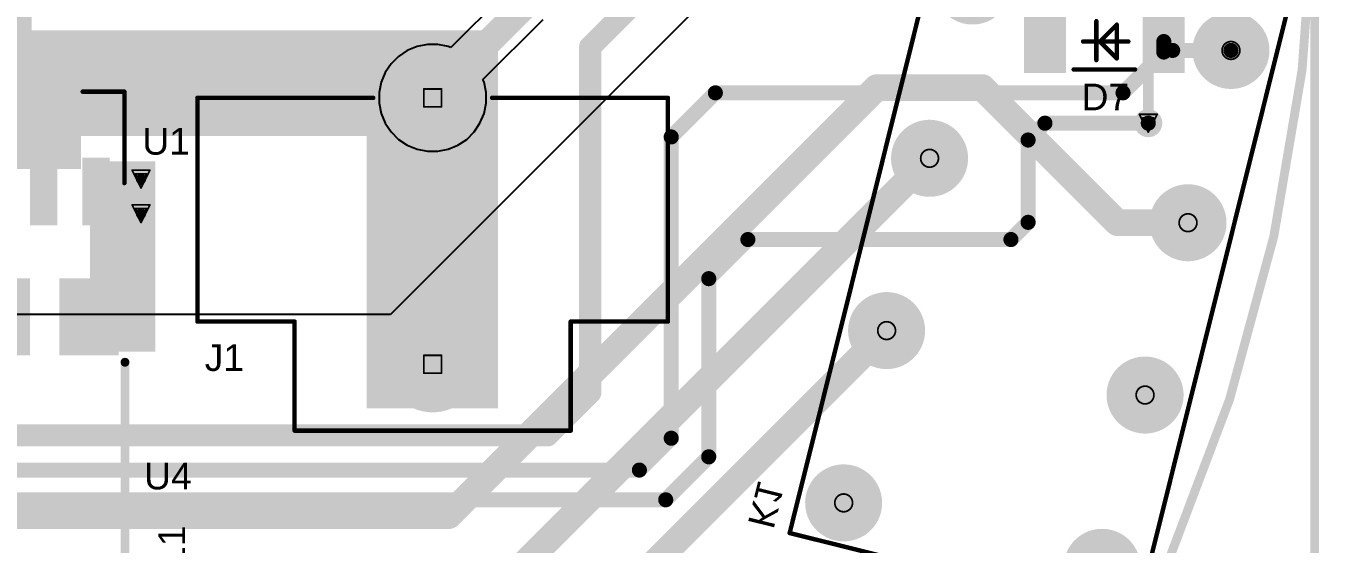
# Model space of a CAD drawing. Header units: inches. Extents: x 29 to 267, y 155 to 337.
# Drawn here: x 103.32 to 140.32, y 207.7 to 222.53 of the extents above; entities that cross this region are included whole.
import ezdxf

# ---------------------------------------------------------------- set-up
doc = ezdxf.new("R2010")
doc.units = ezdxf.units.IN
for name, color, linetype in [('Board Outline', 216, 'Continuous'), ('Bottom Layer', 5, 'Continuous'), ('Bottom Overlay', 54, 'Continuous'), ('Bottom Solder', 6, 'Continuous'), ('Dimension', 6, 'Continuous'), ('Drill Drawing', 1, 'Continuous'), ('Multi-Layer', 9, 'Continuous'), ('Pad Holes', 156, 'Continuous'), ('Top Layer', 1, 'Continuous'), ('Top Overlay', 2, 'Continuous'), ('Top Paste', 8, 'Continuous'), ('Top Solder', 216, 'Continuous'), ('Via Holes', 16, 'Continuous')]:
    doc.layers.add(name, color=color, linetype=linetype)
doc.styles.add('Arial', font='', dxfattribs={"height": 0.2})
doc.styles.get('Arial').set_extended_font_data('Arial')

# ---------------------------------------------------------------- blocks, each defined once
blk = doc.blocks.new('SFH6156_2_8')
at = {"layer": 'Top Layer'}
for points in [[(-5.55, 2.02), (-3.55, 2.02), (-3.55, 0.52), (-5.55, 0.52)], [(3.55, 2.02), (5.55, 2.02), (5.55, 0.52), (3.55, 0.52)], [(-5.55, -0.52), (-3.55, -0.52), (-3.55, -2.02), (-5.55, -2.02)], [(3.55, -0.52), (5.55, -0.52), (5.55, -2.02), (3.55, -2.02)]]:
    blk.add_hatch(color=1, dxfattribs=at).paths.add_polyline_path(points)
at = {"layer": 'Top Paste'}
for points in [[(-5.55, 2.02), (-3.55, 2.02), (-3.55, 0.52), (-5.55, 0.52)], [(3.55, 2.02), (5.55, 2.02), (5.55, 0.52), (3.55, 0.52)], [(-5.55, -0.52), (-3.55, -0.52), (-3.55, -2.02), (-5.55, -2.02)], [(3.55, -0.52), (5.55, -0.52), (5.55, -2.02), (3.55, -2.02)]]:
    blk.add_hatch(color=8, dxfattribs=at).paths.add_polyline_path(points)
at = {"layer": 'Top Solder'}
for points in [[(-5.652, 2.122), (-3.448, 2.122), (-3.448, 0.418), (-5.652, 0.418)], [(3.448, 2.122), (5.652, 2.122), (5.652, 0.418), (3.448, 0.418)], [(-5.652, -0.418), (-3.448, -0.418), (-3.448, -2.122), (-5.652, -2.122)], [(3.448, -0.418), (5.652, -0.418), (5.652, -2.122), (3.448, -2.122)]]:
    blk.add_hatch(color=216, dxfattribs=at).paths.add_polyline_path(points)
at = {"layer": 'Top Overlay'}
for points in [[(-3.25, 2.3, 0.254, 0.254, 0), (3.25, 2.3, 0.254, 0.254, 0)], [(-5.956, 1.406, 0.254, 0.254, 0), (-5.829, 1.279, 0.254, 0.254, 0)], [(-5.956, 1.406, 0.254, 0.254, 0), (-5.956, 1.152, 0.254, 0.254, 0)], [(-5.829, 1.279, 0.254, 0.254, 0), (-5.956, 1.152, 0.254, 0.254, 0)], [(-3.25, -2.3, 0.254, 0.254, 0), (3.25, -2.3, 0.254, 0.254, 0)]]:
    blk.add_lwpolyline(points, format="xyseb", dxfattribs=at)
for points in [[(-3.314, 2.3, 0.127, 0.127, 1), (-3.187, 2.3, 0.127, 0.127, 1)], [(3.186, 2.3, 0.127, 0.127, 1), (3.313, 2.3, 0.127, 0.127, 1)], [(-6.02, 1.406, 0.127, 0.127, 1), (-5.893, 1.406, 0.127, 0.127, 1)], [(-6.02, 1.406, 0.127, 0.127, 1), (-5.893, 1.406, 0.127, 0.127, 1)], [(-6.02, 1.152, 0.127, 0.127, 1), (-5.893, 1.152, 0.127, 0.127, 1)], [(-6.02, 1.152, 0.127, 0.127, 1), (-5.893, 1.152, 0.127, 0.127, 1)], [(-5.893, 1.279, 0.127, 0.127, 1), (-5.766, 1.279, 0.127, 0.127, 1)], [(-5.893, 1.279, 0.127, 0.127, 1), (-5.766, 1.279, 0.127, 0.127, 1)], [(-3.314, -2.3, 0.127, 0.127, 1), (-3.187, -2.3, 0.127, 0.127, 1)], [(3.186, -2.3, 0.127, 0.127, 1), (3.313, -2.3, 0.127, 0.127, 1)]]:
    blk.add_lwpolyline(points, format="xyseb", close=True, dxfattribs=at)
blk = doc.blocks.new('SOT_89_3_11')
at = {"layer": 'Top Layer'}
for points in [[(-0.967, 2.647), (0.967, 2.647), (0.967, -0.382), (-0.967, -0.382)], [(-1.79, -0.268), (-1.21, -0.268), (-1.21, -1.997), (-1.79, -1.997)], [(-0.29, -0.268), (0.29, -0.268), (0.29, -1.997), (-0.29, -1.997)], [(1.21, -0.268), (1.79, -0.268), (1.79, -1.997), (1.21, -1.997)]]:
    blk.add_hatch(color=1, dxfattribs=at).paths.add_polyline_path(points)
at = {"layer": 'Top Paste'}
for points in [[(-0.967, 2.647), (0.967, 2.647), (0.967, -0.382), (-0.967, -0.382)], [(-1.79, -0.268), (-1.21, -0.268), (-1.21, -1.997), (-1.79, -1.997)], [(-0.29, -0.268), (0.29, -0.268), (0.29, -1.997), (-0.29, -1.997)], [(1.21, -0.268), (1.79, -0.268), (1.79, -1.997), (1.21, -1.997)]]:
    blk.add_hatch(color=8, dxfattribs=at).paths.add_polyline_path(points)
at = {"layer": 'Top Solder'}
for points in [[(-1.068, 2.749), (1.068, 2.749), (1.068, -0.484), (-1.068, -0.484)], [(-1.892, -0.166), (-1.108, -0.166), (-1.108, -2.099), (-1.892, -2.099)], [(-0.392, -0.166), (0.392, -0.166), (0.392, -2.099), (-0.392, -2.099)], [(1.108, -0.166), (1.892, -0.166), (1.892, -2.099), (1.108, -2.099)]]:
    blk.add_hatch(color=216, dxfattribs=at).paths.add_polyline_path(points)
at = {"layer": 'Top Overlay'}
for points in [[(-2.311, 1.727, 0.127, 0.127, 0), (-1.118, 1.727, 0.127, 0.127, 0)], [(-2.311, -0.889, 0.127, 0.127, 0), (-2.311, 1.727, 0.127, 0.127, 0)], [(1.118, 1.727, 0.127, 0.127, 0), (2.311, 1.727, 0.127, 0.127, 0)], [(2.311, -0.889, 0.127, 0.127, 0), (2.311, 1.727, 0.127, 0.127, 0)], [(-2.083, -1.016, 0.127, 0.127, 0), (-1.956, -1.143, 0.127, 0.127, 0)], [(-2.083, -1.27, 0.127, 0.127, 0), (-2.083, -1.016, 0.127, 0.127, 0)], [(-2.083, -1.27, 0.127, 0.127, 0), (-1.956, -1.143, 0.127, 0.127, 0)]]:
    blk.add_lwpolyline(points, format="xyseb", dxfattribs=at)
for points in [[(-2.343, 1.727, 0.0635, 0.0635, 1), (-2.28, 1.727, 0.0635, 0.0635, 1)], [(-2.343, 1.727, 0.0635, 0.0635, 1), (-2.28, 1.727, 0.0635, 0.0635, 1)], [(-1.149, 1.727, 0.0635, 0.0635, 1), (-1.086, 1.727, 0.0635, 0.0635, 1)], [(1.086, 1.727, 0.0635, 0.0635, 1), (1.149, 1.727, 0.0635, 0.0635, 1)], [(2.28, 1.727, 0.0635, 0.0635, 1), (2.343, 1.727, 0.0635, 0.0635, 1)], [(2.28, 1.727, 0.0635, 0.0635, 1), (2.343, 1.727, 0.0635, 0.0635, 1)], [(-2.343, -0.889, 0.0635, 0.0635, 1), (-2.28, -0.889, 0.0635, 0.0635, 1)], [(-2.115, -1.016, 0.0635, 0.0635, 1), (-2.051, -1.016, 0.0635, 0.0635, 1)], [(-2.115, -1.016, 0.0635, 0.0635, 1), (-2.051, -1.016, 0.0635, 0.0635, 1)], [(-1.988, -1.143, 0.0635, 0.0635, 1), (-1.924, -1.143, 0.0635, 0.0635, 1)], [(-1.988, -1.143, 0.0635, 0.0635, 1), (-1.924, -1.143, 0.0635, 0.0635, 1)], [(2.28, -0.889, 0.0635, 0.0635, 1), (2.343, -0.889, 0.0635, 0.0635, 1)], [(-2.115, -1.27, 0.0635, 0.0635, 1), (-2.051, -1.27, 0.0635, 0.0635, 1)], [(-2.115, -1.27, 0.0635, 0.0635, 1), (-2.051, -1.27, 0.0635, 0.0635, 1)]]:
    blk.add_lwpolyline(points, format="xyseb", close=True, dxfattribs=at)
blk = doc.blocks.new('AZ832P2_2C_3DE_B_68')
at = {"layer": 'Bottom Layer'}
h = blk.add_hatch(color=5, dxfattribs=at)
edge = h.paths.add_edge_path()
edge.add_arc((-8.89, 3.81), 1, 0, 360)
h = blk.add_hatch(color=5, dxfattribs=at)
edge = h.paths.add_edge_path()
edge.add_arc((-6.35, 3.81), 1, 0, 360)
h = blk.add_hatch(color=5, dxfattribs=at)
edge = h.paths.add_edge_path()
edge.add_arc((-1.27, 3.81), 1, 0, 360)
h = blk.add_hatch(color=5, dxfattribs=at)
edge = h.paths.add_edge_path()
edge.add_arc((3.81, 3.81), 1, 0, 360)
h = blk.add_hatch(color=5, dxfattribs=at)
edge = h.paths.add_edge_path()
edge.add_arc((8.89, 3.81), 1, 0, 360)
h = blk.add_hatch(color=5, dxfattribs=at)
edge = h.paths.add_edge_path()
edge.add_arc((-8.89, -3.81), 1, 0, 360)
h = blk.add_hatch(color=5, dxfattribs=at)
edge = h.paths.add_edge_path()
edge.add_arc((-6.35, -3.81), 1, 0, 360)
h = blk.add_hatch(color=5, dxfattribs=at)
edge = h.paths.add_edge_path()
edge.add_arc((-1.27, -3.81), 1, 0, 360)
h = blk.add_hatch(color=5, dxfattribs=at)
edge = h.paths.add_edge_path()
edge.add_arc((3.81, -3.81), 1, 0, 360)
h = blk.add_hatch(color=5, dxfattribs=at)
edge = h.paths.add_edge_path()
edge.add_arc((8.89, -3.81), 1, 0, 360)
at = {"layer": 'Bottom Solder'}
h = blk.add_hatch(color=6, dxfattribs=at)
edge = h.paths.add_edge_path()
edge.add_arc((-8.89, 3.81), 1.102, 0, 360)
h = blk.add_hatch(color=6, dxfattribs=at)
edge = h.paths.add_edge_path()
edge.add_arc((-6.35, 3.81), 1.102, 0, 360)
h = blk.add_hatch(color=6, dxfattribs=at)
edge = h.paths.add_edge_path()
edge.add_arc((-1.27, 3.81), 1.102, 0, 360)
h = blk.add_hatch(color=6, dxfattribs=at)
edge = h.paths.add_edge_path()
edge.add_arc((3.81, 3.81), 1.102, 0, 360)
h = blk.add_hatch(color=6, dxfattribs=at)
edge = h.paths.add_edge_path()
edge.add_arc((8.89, 3.81), 1.102, 0, 360)
h = blk.add_hatch(color=6, dxfattribs=at)
edge = h.paths.add_edge_path()
edge.add_arc((-8.89, -3.81), 1.102, 0, 360)
h = blk.add_hatch(color=6, dxfattribs=at)
edge = h.paths.add_edge_path()
edge.add_arc((-6.35, -3.81), 1.102, 0, 360)
h = blk.add_hatch(color=6, dxfattribs=at)
edge = h.paths.add_edge_path()
edge.add_arc((-1.27, -3.81), 1.102, 0, 360)
h = blk.add_hatch(color=6, dxfattribs=at)
edge = h.paths.add_edge_path()
edge.add_arc((3.81, -3.81), 1.102, 0, 360)
h = blk.add_hatch(color=6, dxfattribs=at)
edge = h.paths.add_edge_path()
edge.add_arc((8.89, -3.81), 1.102, 0, 360)
at = {"layer": 'Multi-Layer'}
h = blk.add_hatch(color=9, dxfattribs=at)
edge = h.paths.add_edge_path()
edge.add_arc((-8.89, 3.81), 1, 0, 360)
h = blk.add_hatch(color=9, dxfattribs=at)
edge = h.paths.add_edge_path()
edge.add_arc((-6.35, 3.81), 1, 0, 360)
h = blk.add_hatch(color=9, dxfattribs=at)
edge = h.paths.add_edge_path()
edge.add_arc((-1.27, 3.81), 1, 0, 360)
h = blk.add_hatch(color=9, dxfattribs=at)
edge = h.paths.add_edge_path()
edge.add_arc((3.81, 3.81), 1, 0, 360)
h = blk.add_hatch(color=9, dxfattribs=at)
edge = h.paths.add_edge_path()
edge.add_arc((8.89, 3.81), 1, 0, 360)
h = blk.add_hatch(color=9, dxfattribs=at)
edge = h.paths.add_edge_path()
edge.add_arc((-8.89, -3.81), 1, 0, 360)
h = blk.add_hatch(color=9, dxfattribs=at)
edge = h.paths.add_edge_path()
edge.add_arc((-6.35, -3.81), 1, 0, 360)
h = blk.add_hatch(color=9, dxfattribs=at)
edge = h.paths.add_edge_path()
edge.add_arc((-1.27, -3.81), 1, 0, 360)
h = blk.add_hatch(color=9, dxfattribs=at)
edge = h.paths.add_edge_path()
edge.add_arc((3.81, -3.81), 1, 0, 360)
h = blk.add_hatch(color=9, dxfattribs=at)
edge = h.paths.add_edge_path()
edge.add_arc((8.89, -3.81), 1, 0, 360)
at = {"layer": 'Pad Holes'}
h = blk.add_hatch(color=7, dxfattribs=at)
edge = h.paths.add_edge_path()
edge.add_arc((-8.89, 3.81), 0.6, 0, 360)
h = blk.add_hatch(color=7, dxfattribs=at)
edge = h.paths.add_edge_path()
edge.add_arc((-6.35, 3.81), 0.6, 0, 360)
h = blk.add_hatch(color=7, dxfattribs=at)
edge = h.paths.add_edge_path()
edge.add_arc((-1.27, 3.81), 0.6, 0, 360)
h = blk.add_hatch(color=7, dxfattribs=at)
edge = h.paths.add_edge_path()
edge.add_arc((3.81, 3.81), 0.6, 0, 360)
h = blk.add_hatch(color=7, dxfattribs=at)
edge = h.paths.add_edge_path()
edge.add_arc((8.89, 3.81), 0.6, 0, 360)
h = blk.add_hatch(color=7, dxfattribs=at)
edge = h.paths.add_edge_path()
edge.add_arc((-8.89, -3.81), 0.6, 0, 360)
h = blk.add_hatch(color=7, dxfattribs=at)
edge = h.paths.add_edge_path()
edge.add_arc((-6.35, -3.81), 0.6, 0, 360)
h = blk.add_hatch(color=7, dxfattribs=at)
edge = h.paths.add_edge_path()
edge.add_arc((-1.27, -3.81), 0.6, 0, 360)
h = blk.add_hatch(color=7, dxfattribs=at)
edge = h.paths.add_edge_path()
edge.add_arc((3.81, -3.81), 0.6, 0, 360)
h = blk.add_hatch(color=7, dxfattribs=at)
edge = h.paths.add_edge_path()
edge.add_arc((8.89, -3.81), 0.6, 0, 360)
at = {"layer": 'Top Layer'}
h = blk.add_hatch(color=1, dxfattribs=at)
edge = h.paths.add_edge_path()
edge.add_arc((-8.89, 3.81), 1, 0, 360)
h = blk.add_hatch(color=1, dxfattribs=at)
edge = h.paths.add_edge_path()
edge.add_arc((-6.35, 3.81), 1, 0, 360)
h = blk.add_hatch(color=1, dxfattribs=at)
edge = h.paths.add_edge_path()
edge.add_arc((-1.27, 3.81), 1, 0, 360)
h = blk.add_hatch(color=1, dxfattribs=at)
edge = h.paths.add_edge_path()
edge.add_arc((3.81, 3.81), 1, 0, 360)
h = blk.add_hatch(color=1, dxfattribs=at)
edge = h.paths.add_edge_path()
edge.add_arc((8.89, 3.81), 1, 0, 360)
h = blk.add_hatch(color=1, dxfattribs=at)
edge = h.paths.add_edge_path()
edge.add_arc((-8.89, -3.81), 1, 0, 360)
h = blk.add_hatch(color=1, dxfattribs=at)
edge = h.paths.add_edge_path()
edge.add_arc((-6.35, -3.81), 1, 0, 360)
h = blk.add_hatch(color=1, dxfattribs=at)
edge = h.paths.add_edge_path()
edge.add_arc((-1.27, -3.81), 1, 0, 360)
h = blk.add_hatch(color=1, dxfattribs=at)
edge = h.paths.add_edge_path()
edge.add_arc((3.81, -3.81), 1, 0, 360)
h = blk.add_hatch(color=1, dxfattribs=at)
edge = h.paths.add_edge_path()
edge.add_arc((8.89, -3.81), 1, 0, 360)
at = {"layer": 'Top Solder'}
h = blk.add_hatch(color=216, dxfattribs=at)
edge = h.paths.add_edge_path()
edge.add_arc((-8.89, 3.81), 1.102, 0, 360)
h = blk.add_hatch(color=216, dxfattribs=at)
edge = h.paths.add_edge_path()
edge.add_arc((-6.35, 3.81), 1.102, 0, 360)
h = blk.add_hatch(color=216, dxfattribs=at)
edge = h.paths.add_edge_path()
edge.add_arc((-1.27, 3.81), 1.102, 0, 360)
h = blk.add_hatch(color=216, dxfattribs=at)
edge = h.paths.add_edge_path()
edge.add_arc((3.81, 3.81), 1.102, 0, 360)
h = blk.add_hatch(color=216, dxfattribs=at)
edge = h.paths.add_edge_path()
edge.add_arc((8.89, 3.81), 1.102, 0, 360)
h = blk.add_hatch(color=216, dxfattribs=at)
edge = h.paths.add_edge_path()
edge.add_arc((-8.89, -3.81), 1.102, 0, 360)
h = blk.add_hatch(color=216, dxfattribs=at)
edge = h.paths.add_edge_path()
edge.add_arc((-6.35, -3.81), 1.102, 0, 360)
h = blk.add_hatch(color=216, dxfattribs=at)
edge = h.paths.add_edge_path()
edge.add_arc((-1.27, -3.81), 1.102, 0, 360)
h = blk.add_hatch(color=216, dxfattribs=at)
edge = h.paths.add_edge_path()
edge.add_arc((3.81, -3.81), 1.102, 0, 360)
h = blk.add_hatch(color=216, dxfattribs=at)
edge = h.paths.add_edge_path()
edge.add_arc((8.89, -3.81), 1.102, 0, 360)
at = {"layer": 'Bottom Overlay'}
for points in [[(10.1, 5.1, 0.127, 0.127, 0), (-10.1, 5.1, 0.127, 0.127, 0)], [(-10.1, -5.1, 0.127, 0.127, 0), (-10.1, 5.1, 0.127, 0.127, 0)], [(10.1, -5.1, 0.127, 0.127, 0), (10.1, 5.1, 0.127, 0.127, 0)], [(10.1, -5.1, 0.127, 0.127, 0), (-10.1, -5.1, 0.127, 0.127, 0)], [(-9.106, -5.436, 0.127, 0.127, 0), (-8.979, -5.309, 0.127, 0.127, 0)], [(-8.826, -5.436, 0.127, 0.127, 0), (-9.106, -5.436, 0.127, 0.127, 0)], [(-8.953, -5.309, 0.127, 0.127, 0), (-8.979, -5.309, 0.127, 0.127, 0)], [(-8.826, -5.436, 0.127, 0.127, 0), (-8.953, -5.309, 0.127, 0.127, 0)]]:
    blk.add_lwpolyline(points, format="xyseb", dxfattribs=at)
for points in [[(-10.132, 5.1, 0.0635, 0.0635, 1), (-10.068, 5.1, 0.0635, 0.0635, 1)], [(-10.132, 5.1, 0.0635, 0.0635, 1), (-10.068, 5.1, 0.0635, 0.0635, 1)], [(10.068, 5.1, 0.0635, 0.0635, 1), (10.132, 5.1, 0.0635, 0.0635, 1)], [(10.068, 5.1, 0.0635, 0.0635, 1), (10.132, 5.1, 0.0635, 0.0635, 1)], [(-10.132, -5.1, 0.0635, 0.0635, 1), (-10.068, -5.1, 0.0635, 0.0635, 1)], [(-10.132, -5.1, 0.0635, 0.0635, 1), (-10.068, -5.1, 0.0635, 0.0635, 1)], [(10.068, -5.1, 0.0635, 0.0635, 1), (10.132, -5.1, 0.0635, 0.0635, 1)], [(10.068, -5.1, 0.0635, 0.0635, 1), (10.132, -5.1, 0.0635, 0.0635, 1)], [(-9.138, -5.436, 0.0635, 0.0635, 1), (-9.074, -5.436, 0.0635, 0.0635, 1)], [(-9.138, -5.436, 0.0635, 0.0635, 1), (-9.074, -5.436, 0.0635, 0.0635, 1)], [(-9.011, -5.309, 0.0635, 0.0635, 1), (-8.947, -5.309, 0.0635, 0.0635, 1)], [(-9.011, -5.309, 0.0635, 0.0635, 1), (-8.947, -5.309, 0.0635, 0.0635, 1)], [(-8.985, -5.309, 0.0635, 0.0635, 1), (-8.922, -5.309, 0.0635, 0.0635, 1)], [(-8.985, -5.309, 0.0635, 0.0635, 1), (-8.922, -5.309, 0.0635, 0.0635, 1)], [(-8.858, -5.436, 0.0635, 0.0635, 1), (-8.795, -5.436, 0.0635, 0.0635, 1)], [(-8.858, -5.436, 0.0635, 0.0635, 1), (-8.795, -5.436, 0.0635, 0.0635, 1)]]:
    blk.add_lwpolyline(points, format="xyseb", close=True, dxfattribs=at)
blk = doc.blocks.new('BK_92_73')
at = {"layer": 'Bottom Layer'}
h = blk.add_hatch(color=5, dxfattribs=at)
edge = h.paths.add_edge_path()
edge.add_arc((0, 3.81), 1.275, 0, 360)
h = blk.add_hatch(color=5, dxfattribs=at)
edge = h.paths.add_edge_path()
edge.add_arc((0, -3.81), 1.275, 0, 360)
at = {"layer": 'Bottom Solder'}
h = blk.add_hatch(color=6, dxfattribs=at)
edge = h.paths.add_edge_path()
edge.add_arc((0, 3.81), 1.377, 0, 360)
h = blk.add_hatch(color=6, dxfattribs=at)
edge = h.paths.add_edge_path()
edge.add_arc((0, -3.81), 1.377, 0, 360)
at = {"layer": 'Multi-Layer'}
h = blk.add_hatch(color=9, dxfattribs=at)
edge = h.paths.add_edge_path()
edge.add_arc((0, 3.81), 1.275, 0, 360)
h = blk.add_hatch(color=9, dxfattribs=at)
edge = h.paths.add_edge_path()
edge.add_arc((0, -3.81), 1.275, 0, 360)
at = {"layer": 'Pad Holes'}
h = blk.add_hatch(color=7, dxfattribs=at)
edge = h.paths.add_edge_path()
edge.add_arc((0, 3.81), 0.85, 0, 360)
h = blk.add_hatch(color=7, dxfattribs=at)
edge = h.paths.add_edge_path()
edge.add_arc((0, -3.81), 0.85, 0, 360)
at = {"layer": 'Top Layer'}
h = blk.add_hatch(color=1, dxfattribs=at)
edge = h.paths.add_edge_path()
edge.add_arc((0, 3.81), 1.275, 0, 360)
h = blk.add_hatch(color=1, dxfattribs=at)
edge = h.paths.add_edge_path()
edge.add_arc((0, -3.81), 1.275, 0, 360)
at = {"layer": 'Top Solder'}
h = blk.add_hatch(color=216, dxfattribs=at)
edge = h.paths.add_edge_path()
edge.add_arc((0, 3.81), 1.377, 0, 360)
h = blk.add_hatch(color=216, dxfattribs=at)
edge = h.paths.add_edge_path()
edge.add_arc((0, -3.81), 1.377, 0, 360)
at = {"layer": 'Top Overlay'}
for points in [[(-3.95, 5.71, 0.127, 0.127, 0), (-3.95, 2.59, 0.127, 0.127, 0)], [(3.95, 5.71, 0.127, 0.127, 0), (-3.95, 5.71, 0.127, 0.127, 0)], [(3.95, 5.71, 0.127, 0.127, 0), (3.95, 2.59, 0.127, 0.127, 0)], [(-3.95, 2.59, 0.127, 0.127, 0), (-6.73, 2.59, 0.127, 0.127, 0)], [(-6.73, 2.59, 0.127, 0.127, 0), (-6.73, -3.81, 0.127, 0.127, 0)], [(6.73, 2.59, 0.127, 0.127, 0), (3.95, 2.59, 0.127, 0.127, 0)], [(6.73, 2.59, 0.127, 0.127, 0), (6.73, -3.81, 0.127, 0.127, 0)], [(-1.7, -3.81, 0.127, 0.127, 0), (-6.73, -3.81, 0.127, 0.127, 0)], [(6.73, -3.81, 0.127, 0.127, 0), (1.7, -3.81, 0.127, 0.127, 0)]]:
    blk.add_lwpolyline(points, format="xyseb", dxfattribs=at)
for points in [[(-3.982, 5.71, 0.0635, 0.0635, 1), (-3.918, 5.71, 0.0635, 0.0635, 1)], [(-3.982, 5.71, 0.0635, 0.0635, 1), (-3.918, 5.71, 0.0635, 0.0635, 1)], [(3.918, 5.71, 0.0635, 0.0635, 1), (3.982, 5.71, 0.0635, 0.0635, 1)], [(3.918, 5.71, 0.0635, 0.0635, 1), (3.982, 5.71, 0.0635, 0.0635, 1)], [(-6.762, 2.59, 0.0635, 0.0635, 1), (-6.698, 2.59, 0.0635, 0.0635, 1)], [(-6.762, 2.59, 0.0635, 0.0635, 1), (-6.698, 2.59, 0.0635, 0.0635, 1)], [(-3.982, 2.59, 0.0635, 0.0635, 1), (-3.918, 2.59, 0.0635, 0.0635, 1)], [(-3.982, 2.59, 0.0635, 0.0635, 1), (-3.918, 2.59, 0.0635, 0.0635, 1)], [(3.918, 2.59, 0.0635, 0.0635, 1), (3.982, 2.59, 0.0635, 0.0635, 1)], [(3.918, 2.59, 0.0635, 0.0635, 1), (3.982, 2.59, 0.0635, 0.0635, 1)], [(6.698, 2.59, 0.0635, 0.0635, 1), (6.762, 2.59, 0.0635, 0.0635, 1)], [(6.698, 2.59, 0.0635, 0.0635, 1), (6.762, 2.59, 0.0635, 0.0635, 1)], [(-6.762, -3.81, 0.0635, 0.0635, 1), (-6.698, -3.81, 0.0635, 0.0635, 1)], [(-6.762, -3.81, 0.0635, 0.0635, 1), (-6.698, -3.81, 0.0635, 0.0635, 1)], [(-1.732, -3.81, 0.0635, 0.0635, 1), (-1.668, -3.81, 0.0635, 0.0635, 1)], [(1.668, -3.81, 0.0635, 0.0635, 1), (1.732, -3.81, 0.0635, 0.0635, 1)], [(6.698, -3.81, 0.0635, 0.0635, 1), (6.762, -3.81, 0.0635, 0.0635, 1)], [(6.698, -3.81, 0.0635, 0.0635, 1), (6.762, -3.81, 0.0635, 0.0635, 1)]]:
    blk.add_lwpolyline(points, format="xyseb", close=True, dxfattribs=at)
blk = doc.blocks.new('LL_34_84')
at = {"layer": 'Top Layer'}
for points in [[(-1.15, -0.85), (-2.25, -0.85), (-2.25, 0.85), (-1.15, 0.85)], [(2.25, -0.85), (1.15, -0.85), (1.15, 0.85), (2.25, 0.85)]]:
    blk.add_hatch(color=1, dxfattribs=at).paths.add_polyline_path(points)
at = {"layer": 'Top Paste'}
for points in [[(-1.15, -0.85), (-2.25, -0.85), (-2.25, 0.85), (-1.15, 0.85)], [(2.25, -0.85), (1.15, -0.85), (1.15, 0.85), (2.25, 0.85)]]:
    blk.add_hatch(color=8, dxfattribs=at).paths.add_polyline_path(points)
at = {"layer": 'Top Solder'}
for points in [[(-1.099, -0.901), (-2.301, -0.901), (-2.301, 0.901), (-1.099, 0.901)], [(2.301, -0.901), (1.099, -0.901), (1.099, 0.901), (2.301, 0.901)]]:
    blk.add_hatch(color=216, dxfattribs=at).paths.add_polyline_path(points)
at = {"layer": 'Top Overlay'}
for points in [[(-0.9, 0.8, 0.127, 0.127, 0), (0.9, 0.8, 0.127, 0.127, 0)], [(-0.229, -0.533, 0.127, 0.127, 0), (-0.229, 0.584, 0.127, 0.127, 0)], [(-0.127, 0, 0.127, 0.127, 0), (0.356, 0.483, 0.127, 0.127, 0)], [(0.356, -0.483, 0.127, 0.127, 0), (0.356, 0.483, 0.127, 0.127, 0)], [(-0.61, 0, 0.127, 0.127, 0), (0.686, 0, 0.127, 0.127, 0)], [(-0.102, -0.025, 0.127, 0.127, 0), (0.356, -0.483, 0.127, 0.127, 0)], [(-0.878, -0.8, 0.127, 0.127, 0), (0.878, -0.8, 0.127, 0.127, 0)]]:
    blk.add_lwpolyline(points, format="xyseb", dxfattribs=at)
for points in [[(-0.932, 0.8, 0.0635, 0.0635, 1), (-0.868, 0.8, 0.0635, 0.0635, 1)], [(0.868, 0.8, 0.0635, 0.0635, 1), (0.932, 0.8, 0.0635, 0.0635, 1)], [(-0.26, 0.584, 0.0635, 0.0635, 1), (-0.197, 0.584, 0.0635, 0.0635, 1)], [(0.324, 0.483, 0.0635, 0.0635, 1), (0.387, 0.483, 0.0635, 0.0635, 1)], [(0.324, 0.483, 0.0635, 0.0635, 1), (0.387, 0.483, 0.0635, 0.0635, 1)], [(-0.641, 0, 0.0635, 0.0635, 1), (-0.578, 0, 0.0635, 0.0635, 1)], [(-0.159, 0, 0.0635, 0.0635, 1), (-0.095, 0, 0.0635, 0.0635, 1)], [(-0.133, -0.025, 0.0635, 0.0635, 1), (-0.07, -0.025, 0.0635, 0.0635, 1)], [(0.654, 0, 0.0635, 0.0635, 1), (0.718, 0, 0.0635, 0.0635, 1)], [(-0.91, -0.8, 0.0635, 0.0635, 1), (-0.846, -0.8, 0.0635, 0.0635, 1)], [(-0.26, -0.533, 0.0635, 0.0635, 1), (-0.197, -0.533, 0.0635, 0.0635, 1)], [(0.324, -0.483, 0.0635, 0.0635, 1), (0.387, -0.483, 0.0635, 0.0635, 1)], [(0.324, -0.483, 0.0635, 0.0635, 1), (0.387, -0.483, 0.0635, 0.0635, 1)], [(0.846, -0.8, 0.0635, 0.0635, 1), (0.91, -0.8, 0.0635, 0.0635, 1)]]:
    blk.add_lwpolyline(points, format="xyseb", close=True, dxfattribs=at)

msp = doc.modelspace()

# ---------------------------------------------------------------- hatches: boundary and pattern name
at = {"layer": 'Bottom Layer'}
h = msp.add_hatch(color=5, dxfattribs=at)
edge = h.paths.add_edge_path()
edge.add_arc((135.433, 219.748), 0.3, 0, 360)
h = msp.add_hatch(color=5, dxfattribs=at)
edge = h.paths.add_edge_path()
edge.add_arc((106.617, 218.148), 0.3, 0, 360)
h = msp.add_hatch(color=5, dxfattribs=at)
edge = h.paths.add_edge_path()
edge.add_arc((106.617, 217.157), 0.3, 0, 360)
at = {"layer": 'Bottom Solder'}
h = msp.add_hatch(color=6, dxfattribs=at)
edge = h.paths.add_edge_path()
edge.add_arc((135.433, 219.748), 0.402, 0, 360)
h = msp.add_hatch(color=6, dxfattribs=at)
edge = h.paths.add_edge_path()
edge.add_arc((106.617, 218.148), 0.402, 0, 360)
h = msp.add_hatch(color=6, dxfattribs=at)
edge = h.paths.add_edge_path()
edge.add_arc((106.617, 217.157), 0.402, 0, 360)
at = {"layer": 'Top Layer'}
for points in [[(131.927, 221.233), (133.027, 221.233), (133.027, 227.211), (131.927, 227.211)], [(101.581, 219.38), (103.492, 219.38), (103.492, 226.885), (101.581, 226.885)], [(101.581, 219.38), (116.827, 219.38), (116.827, 222.402), (101.581, 222.402)], [(113.068, 211.592), (116.827, 211.592), (116.827, 222.402), (113.068, 222.402)], [(98.755, 219.38), (116.827, 219.38), (116.827, 221.158), (98.755, 221.158)], [(103.541, 216.925), (104.121, 216.925), (104.121, 221.158), (103.541, 221.158)], [(105.153, 213.208), (107.023, 213.208), (107.023, 218.655), (105.153, 218.655)], [(104.379, 213.208), (107.023, 213.208), (107.023, 215.209), (104.379, 215.209)]]:
    msp.add_hatch(color=1, dxfattribs=at).paths.add_polyline_path(points)
h = msp.add_hatch(color=1, dxfattribs=at)
edge = h.paths.add_edge_path()
edge.add_arc((135.433, 219.748), 0.3, 0, 360)
h = msp.add_hatch(color=1, dxfattribs=at)
edge = h.paths.add_edge_path()
edge.add_arc((106.617, 218.148), 0.3, 0, 360)
h = msp.add_hatch(color=1, dxfattribs=at)
edge = h.paths.add_edge_path()
edge.add_arc((106.617, 217.157), 0.3, 0, 360)
at = {"layer": 'Top Solder'}
h = msp.add_hatch(color=216, dxfattribs=at)
edge = h.paths.add_edge_path()
edge.add_arc((135.433, 219.748), 0.402, 0, 360)
h = msp.add_hatch(color=216, dxfattribs=at)
edge = h.paths.add_edge_path()
edge.add_arc((106.617, 218.148), 0.402, 0, 360)
h = msp.add_hatch(color=216, dxfattribs=at)
edge = h.paths.add_edge_path()
edge.add_arc((106.617, 217.157), 0.402, 0, 360)
at = {"layer": 'Via Holes'}
h = msp.add_hatch(color=7, dxfattribs=at)
edge = h.paths.add_edge_path()
edge.add_arc((135.433, 219.748), 0.15, 0, 360)
h = msp.add_hatch(color=7, dxfattribs=at)
edge = h.paths.add_edge_path()
edge.add_arc((106.617, 218.148), 0.15, 0, 360)
h = msp.add_hatch(color=7, dxfattribs=at)
edge = h.paths.add_edge_path()
edge.add_arc((106.617, 217.157), 0.15, 0, 360)

# ---------------------------------------------------------------- linework, layer by layer
at = {"layer": 'Board Outline'}
msp.add_lwpolyline([(55.145, 191.491, 0.254, 0.254, -2.452185), (125.145, 191.491, 0.254, 0.254, 0)], format="xyseb", dxfattribs=at)
at = {"layer": 'Bottom Layer'}
for p, q in [((124.872, 225.392), (113.754, 214.274)), ((117.017, 223.444), (115.483, 221.91)), ((116.399, 220.995), (118.122, 222.718)), ((114.81, 222.001), (114.514, 221.942)), ((115.111, 222.001), (114.81, 222.001)), ((115.406, 221.942), (115.111, 222.001)), ((113.986, 221.66), (113.773, 221.447)), ((114.236, 221.827), (113.986, 221.66)), ((114.514, 221.942), (114.236, 221.827)), ((115.483, 221.91), (115.406, 221.942)), ((113.773, 221.447), (113.605, 221.196)), ((113.49, 220.918), (113.431, 220.623)), ((113.605, 221.196), (113.49, 220.918)), ((116.431, 220.918), (116.399, 220.995)), ((116.489, 220.623), (116.431, 220.918)), ((113.431, 220.623), (113.431, 220.321)), ((116.489, 220.321), (116.489, 220.623)), ((113.431, 220.321), (113.49, 220.026)), ((116.431, 220.026), (116.489, 220.321)), ((113.49, 220.026), (113.605, 219.748)), ((116.315, 219.748), (116.431, 220.026)), ((113.605, 219.748), (113.773, 219.497)), ((113.773, 219.497), (113.986, 219.284)), ((115.935, 219.284), (116.148, 219.497)), ((116.148, 219.497), (116.315, 219.748)), ((113.986, 219.284), (114.236, 219.117)), ((114.236, 219.117), (114.514, 219.002)), ((115.406, 219.002), (115.685, 219.117)), ((115.685, 219.117), (115.935, 219.284)), ((114.514, 219.002), (114.81, 218.943)), ((114.81, 218.943), (115.111, 218.943)), ((115.111, 218.943), (115.406, 219.002)), ((113.754, 214.274), (81.445, 214.274))]:
    msp.add_line(p, q, dxfattribs=at)
for points in [[(114.96, 220.472, 0.762, 0.762, 0), (117.664, 223.176, 0.762, 0.762, 0)], [(135.433, 219.748, 0.305, 0.305, 0), (135.433, 223.669, 0.305, 0.305, 0)], [(115.418, 208.519, 0.762, 0.762, 0), (127.665, 220.767, 0.762, 0.762, 0)], [(127.665, 220.767, 0.762, 0.762, 0), (130.686, 220.767, 0.762, 0.762, 0)], [(130.686, 220.767, 0.762, 0.762, 0), (134.553, 216.9, 0.762, 0.762, 0)], [(116.189, 205.756, 0.762, 0.762, 0), (129.177, 218.743, 0.762, 0.762, 0)], [(134.553, 216.9, 0.762, 0.762, 0), (136.57, 216.9, 0.762, 0.762, 0)], [(117.144, 203.011, 0.762, 0.762, 0), (127.948, 213.814, 0.762, 0.762, 0)], [(101.173, 208.519, 0.762, 0.762, 0), (115.418, 208.519, 0.762, 0.762, 0)]]:
    msp.add_lwpolyline(points, format="xyseb", dxfattribs=at)
for points in [[(127.475, 220.767, 0.381, 0.381, 1), (127.856, 220.767, 0.381, 0.381, 1)], [(127.475, 220.767, 0.381, 0.381, 1), (127.856, 220.767, 0.381, 0.381, 1)], [(130.496, 220.767, 0.381, 0.381, 1), (130.877, 220.767, 0.381, 0.381, 1)], [(130.496, 220.767, 0.381, 0.381, 1), (130.877, 220.767, 0.381, 0.381, 1)], [(114.77, 220.472, 0.381, 0.381, 1), (115.151, 220.472, 0.381, 0.381, 1)], [(135.357, 219.748, 0.152, 0.152, 1), (135.509, 219.748, 0.152, 0.152, 1)], [(128.986, 218.743, 0.381, 0.381, 1), (129.367, 218.743, 0.381, 0.381, 1)], [(134.363, 216.9, 0.381, 0.381, 1), (134.744, 216.9, 0.381, 0.381, 1)], [(134.363, 216.9, 0.381, 0.381, 1), (134.744, 216.9, 0.381, 0.381, 1)], [(136.38, 216.9, 0.381, 0.381, 1), (136.761, 216.9, 0.381, 0.381, 1)], [(127.757, 213.814, 0.381, 0.381, 1), (128.138, 213.814, 0.381, 0.381, 1)], [(115.228, 208.519, 0.381, 0.381, 1), (115.609, 208.519, 0.381, 0.381, 1)], [(115.228, 208.519, 0.381, 0.381, 1), (115.609, 208.519, 0.381, 0.381, 1)]]:
    msp.add_lwpolyline(points, format="xyseb", close=True, dxfattribs=at)
at = {"layer": 'Dimension'}
msp.add_lwpolyline([(140.193, 158.293, 0.254, 0.254, 0), (140.193, 226.95, 0.254, 0.254, 0)], format="xyseb", dxfattribs=at)
at = {"layer": 'Drill Drawing'}
for points in [[(138.053, 221.829, 0.0508, 0.0508, 1), (137.545, 221.829, 0.0508, 0.0508, 1)], [(137.532, 221.829, 0.0254, 0.0254, 1), (137.558, 221.829, 0.0254, 0.0254, 1)], [(138.04, 221.829, 0.0254, 0.0254, 1), (138.066, 221.829, 0.0254, 0.0254, 1)], [(114.694, 220.726, 0.0254, 0.0254, 1), (114.719, 220.726, 0.0254, 0.0254, 1)], [(114.694, 220.726, 0.0254, 0.0254, 1), (114.719, 220.726, 0.0254, 0.0254, 1)], [(115.202, 220.726, 0.0254, 0.0254, 1), (115.227, 220.726, 0.0254, 0.0254, 1)], [(115.202, 220.726, 0.0254, 0.0254, 1), (115.227, 220.726, 0.0254, 0.0254, 1)], [(114.694, 220.218, 0.0254, 0.0254, 1), (114.719, 220.218, 0.0254, 0.0254, 1)], [(114.694, 220.218, 0.0254, 0.0254, 1), (114.719, 220.218, 0.0254, 0.0254, 1)], [(115.202, 220.218, 0.0254, 0.0254, 1), (115.227, 220.218, 0.0254, 0.0254, 1)], [(115.202, 220.218, 0.0254, 0.0254, 1), (115.227, 220.218, 0.0254, 0.0254, 1)], [(135.166, 220.002, 0.0254, 0.0254, 1), (135.191, 220.002, 0.0254, 0.0254, 1)], [(135.166, 220.002, 0.0254, 0.0254, 1), (135.191, 220.002, 0.0254, 0.0254, 1)], [(135.268, 219.9, 0.0254, 0.0254, 1), (135.293, 219.9, 0.0254, 0.0254, 1)], [(135.268, 219.9, 0.0254, 0.0254, 1), (135.293, 219.9, 0.0254, 0.0254, 1)], [(135.572, 219.9, 0.0254, 0.0254, 1), (135.598, 219.9, 0.0254, 0.0254, 1)], [(135.572, 219.9, 0.0254, 0.0254, 1), (135.598, 219.9, 0.0254, 0.0254, 1)], [(135.674, 220.002, 0.0254, 0.0254, 1), (135.7, 220.002, 0.0254, 0.0254, 1)], [(135.674, 220.002, 0.0254, 0.0254, 1), (135.7, 220.002, 0.0254, 0.0254, 1)], [(135.42, 219.596, 0.0254, 0.0254, 1), (135.446, 219.596, 0.0254, 0.0254, 1)], [(135.42, 219.596, 0.0254, 0.0254, 1), (135.446, 219.596, 0.0254, 0.0254, 1)], [(135.42, 219.494, 0.0254, 0.0254, 1), (135.446, 219.494, 0.0254, 0.0254, 1)], [(135.42, 219.494, 0.0254, 0.0254, 1), (135.446, 219.494, 0.0254, 0.0254, 1)], [(129.431, 218.743, 0.0508, 0.0508, 1), (128.923, 218.743, 0.0508, 0.0508, 1)], [(128.91, 218.743, 0.0254, 0.0254, 1), (128.935, 218.743, 0.0254, 0.0254, 1)], [(129.418, 218.743, 0.0254, 0.0254, 1), (129.443, 218.743, 0.0254, 0.0254, 1)], [(106.35, 218.402, 0.0254, 0.0254, 1), (106.375, 218.402, 0.0254, 0.0254, 1)], [(106.35, 218.402, 0.0254, 0.0254, 1), (106.375, 218.402, 0.0254, 0.0254, 1)], [(106.451, 218.3, 0.0254, 0.0254, 1), (106.477, 218.3, 0.0254, 0.0254, 1)], [(106.451, 218.3, 0.0254, 0.0254, 1), (106.477, 218.3, 0.0254, 0.0254, 1)], [(106.756, 218.3, 0.0254, 0.0254, 1), (106.782, 218.3, 0.0254, 0.0254, 1)], [(106.756, 218.3, 0.0254, 0.0254, 1), (106.782, 218.3, 0.0254, 0.0254, 1)], [(106.858, 218.402, 0.0254, 0.0254, 1), (106.883, 218.402, 0.0254, 0.0254, 1)], [(106.858, 218.402, 0.0254, 0.0254, 1), (106.883, 218.402, 0.0254, 0.0254, 1)], [(106.604, 217.995, 0.0254, 0.0254, 1), (106.629, 217.995, 0.0254, 0.0254, 1)], [(106.604, 217.995, 0.0254, 0.0254, 1), (106.629, 217.995, 0.0254, 0.0254, 1)], [(106.604, 217.894, 0.0254, 0.0254, 1), (106.629, 217.894, 0.0254, 0.0254, 1)], [(106.604, 217.894, 0.0254, 0.0254, 1), (106.629, 217.894, 0.0254, 0.0254, 1)], [(106.35, 217.411, 0.0254, 0.0254, 1), (106.375, 217.411, 0.0254, 0.0254, 1)], [(106.35, 217.411, 0.0254, 0.0254, 1), (106.375, 217.411, 0.0254, 0.0254, 1)], [(106.451, 217.31, 0.0254, 0.0254, 1), (106.477, 217.31, 0.0254, 0.0254, 1)], [(106.451, 217.31, 0.0254, 0.0254, 1), (106.477, 217.31, 0.0254, 0.0254, 1)], [(106.756, 217.31, 0.0254, 0.0254, 1), (106.782, 217.31, 0.0254, 0.0254, 1)], [(106.756, 217.31, 0.0254, 0.0254, 1), (106.782, 217.31, 0.0254, 0.0254, 1)], [(106.858, 217.411, 0.0254, 0.0254, 1), (106.883, 217.411, 0.0254, 0.0254, 1)], [(106.858, 217.411, 0.0254, 0.0254, 1), (106.883, 217.411, 0.0254, 0.0254, 1)], [(106.604, 217.005, 0.0254, 0.0254, 1), (106.629, 217.005, 0.0254, 0.0254, 1)], [(106.604, 217.005, 0.0254, 0.0254, 1), (106.629, 217.005, 0.0254, 0.0254, 1)], [(106.604, 216.903, 0.0254, 0.0254, 1), (106.629, 216.903, 0.0254, 0.0254, 1)], [(106.604, 216.903, 0.0254, 0.0254, 1), (106.629, 216.903, 0.0254, 0.0254, 1)], [(136.824, 216.9, 0.0508, 0.0508, 1), (136.316, 216.9, 0.0508, 0.0508, 1)], [(136.304, 216.9, 0.0254, 0.0254, 1), (136.329, 216.9, 0.0254, 0.0254, 1)], [(136.812, 216.9, 0.0254, 0.0254, 1), (136.837, 216.9, 0.0254, 0.0254, 1)], [(128.202, 213.814, 0.0508, 0.0508, 1), (127.694, 213.814, 0.0508, 0.0508, 1)], [(127.681, 213.814, 0.0254, 0.0254, 1), (127.706, 213.814, 0.0254, 0.0254, 1)], [(128.189, 213.814, 0.0254, 0.0254, 1), (128.214, 213.814, 0.0254, 0.0254, 1)], [(114.694, 213.106, 0.0254, 0.0254, 1), (114.719, 213.106, 0.0254, 0.0254, 1)], [(114.694, 213.106, 0.0254, 0.0254, 1), (114.719, 213.106, 0.0254, 0.0254, 1)], [(115.202, 213.106, 0.0254, 0.0254, 1), (115.227, 213.106, 0.0254, 0.0254, 1)], [(115.202, 213.106, 0.0254, 0.0254, 1), (115.227, 213.106, 0.0254, 0.0254, 1)], [(114.694, 212.598, 0.0254, 0.0254, 1), (114.719, 212.598, 0.0254, 0.0254, 1)], [(114.694, 212.598, 0.0254, 0.0254, 1), (114.719, 212.598, 0.0254, 0.0254, 1)], [(115.202, 212.598, 0.0254, 0.0254, 1), (115.227, 212.598, 0.0254, 0.0254, 1)], [(115.202, 212.598, 0.0254, 0.0254, 1), (115.227, 212.598, 0.0254, 0.0254, 1)], [(135.595, 211.971, 0.0508, 0.0508, 1), (135.087, 211.971, 0.0508, 0.0508, 1)], [(135.075, 211.971, 0.0254, 0.0254, 1), (135.1, 211.971, 0.0254, 0.0254, 1)], [(135.583, 211.971, 0.0254, 0.0254, 1), (135.608, 211.971, 0.0254, 0.0254, 1)], [(126.973, 208.885, 0.0508, 0.0508, 1), (126.465, 208.885, 0.0508, 0.0508, 1)], [(126.452, 208.885, 0.0254, 0.0254, 1), (126.477, 208.885, 0.0254, 0.0254, 1)], [(126.96, 208.885, 0.0254, 0.0254, 1), (126.985, 208.885, 0.0254, 0.0254, 1)]]:
    msp.add_lwpolyline(points, format="xyseb", close=True, dxfattribs=at)
for points in [[(114.706, 220.726, 0.0508, 0.0508, 0), (115.214, 220.726, 0.0508, 0.0508, 0)], [(114.706, 220.218, 0.0508, 0.0508, 0), (114.706, 220.726, 0.0508, 0.0508, 0)], [(115.214, 220.218, 0.0508, 0.0508, 0), (115.214, 220.726, 0.0508, 0.0508, 0)], [(114.706, 220.218, 0.0508, 0.0508, 0), (115.214, 220.218, 0.0508, 0.0508, 0)], [(135.179, 220.002, 0.0508, 0.0508, 0), (135.687, 220.002, 0.0508, 0.0508, 0)], [(135.179, 220.002, 0.0508, 0.0508, 0), (135.433, 219.494, 0.0508, 0.0508, 0)], [(135.28, 219.9, 0.0508, 0.0508, 0), (135.585, 219.9, 0.0508, 0.0508, 0)], [(135.28, 219.9, 0.0508, 0.0508, 0), (135.433, 219.596, 0.0508, 0.0508, 0)], [(135.433, 219.494, 0.0508, 0.0508, 0), (135.687, 220.002, 0.0508, 0.0508, 0)], [(135.433, 219.596, 0.0508, 0.0508, 0), (135.585, 219.9, 0.0508, 0.0508, 0)], [(106.362, 218.402, 0.0508, 0.0508, 0), (106.871, 218.402, 0.0508, 0.0508, 0)], [(106.362, 218.402, 0.0508, 0.0508, 0), (106.617, 217.894, 0.0508, 0.0508, 0)], [(106.464, 218.3, 0.0508, 0.0508, 0), (106.769, 218.3, 0.0508, 0.0508, 0)], [(106.464, 218.3, 0.0508, 0.0508, 0), (106.617, 217.995, 0.0508, 0.0508, 0)], [(106.617, 217.894, 0.0508, 0.0508, 0), (106.871, 218.402, 0.0508, 0.0508, 0)], [(106.617, 217.995, 0.0508, 0.0508, 0), (106.769, 218.3, 0.0508, 0.0508, 0)], [(106.362, 217.411, 0.0508, 0.0508, 0), (106.871, 217.411, 0.0508, 0.0508, 0)], [(106.362, 217.411, 0.0508, 0.0508, 0), (106.617, 216.903, 0.0508, 0.0508, 0)], [(106.464, 217.31, 0.0508, 0.0508, 0), (106.769, 217.31, 0.0508, 0.0508, 0)], [(106.464, 217.31, 0.0508, 0.0508, 0), (106.617, 217.005, 0.0508, 0.0508, 0)], [(106.617, 216.903, 0.0508, 0.0508, 0), (106.871, 217.411, 0.0508, 0.0508, 0)], [(106.617, 217.005, 0.0508, 0.0508, 0), (106.769, 217.31, 0.0508, 0.0508, 0)], [(114.706, 213.106, 0.0508, 0.0508, 0), (115.214, 213.106, 0.0508, 0.0508, 0)], [(114.706, 212.598, 0.0508, 0.0508, 0), (114.706, 213.106, 0.0508, 0.0508, 0)], [(115.214, 212.598, 0.0508, 0.0508, 0), (115.214, 213.106, 0.0508, 0.0508, 0)], [(114.706, 212.598, 0.0508, 0.0508, 0), (115.214, 212.598, 0.0508, 0.0508, 0)]]:
    msp.add_lwpolyline(points, format="xyseb", dxfattribs=at)
at = {"layer": 'Top Layer'}
for points in [[(119.469, 221.933, 0.635, 0.635, 0), (121.209, 223.672, 0.635, 0.635, 0)], [(119.469, 212.039, 0.635, 0.635, 0), (119.469, 221.933, 0.635, 0.635, 0)], [(134.711, 220.616, 0.432, 0.432, 0), (135.877, 221.783, 0.432, 0.432, 0)], [(135.877, 221.783, 0.432, 0.432, 0), (135.877, 222.083, 0.432, 0.432, 0)], [(135.877, 222.083, 0.432, 0.432, 0), (136.131, 221.829, 0.432, 0.432, 0)], [(136.131, 221.829, 0.432, 0.432, 0), (137.799, 221.829, 0.432, 0.432, 0)], [(121.786, 219.354, 0.432, 0.432, 0), (123.048, 220.616, 0.432, 0.432, 0)], [(123.048, 220.616, 0.432, 0.432, 0), (134.711, 220.616, 0.432, 0.432, 0)], [(131.995, 219.266, 0.432, 0.432, 0), (132.477, 219.748, 0.432, 0.432, 0)], [(132.477, 219.748, 0.432, 0.432, 0), (135.433, 219.748, 0.432, 0.432, 0)], [(121.786, 210.735, 0.432, 0.432, 0), (121.786, 219.354, 0.432, 0.432, 0)], [(131.995, 216.911, 0.432, 0.432, 0), (131.995, 219.266, 0.432, 0.432, 0)], [(131.504, 216.419, 0.432, 0.432, 0), (131.995, 216.911, 0.432, 0.432, 0)], [(122.859, 215.3, 0.432, 0.432, 0), (123.979, 216.419, 0.432, 0.432, 0)], [(123.979, 216.419, 0.432, 0.432, 0), (131.504, 216.419, 0.432, 0.432, 0)], [(122.859, 210.203, 0.432, 0.432, 0), (122.859, 215.3, 0.432, 0.432, 0)], [(118.246, 210.816, 0.635, 0.635, 0), (119.469, 212.039, 0.635, 0.635, 0)], [(76.763, 210.816, 0.635, 0.635, 0), (118.246, 210.816, 0.635, 0.635, 0)], [(120.875, 209.824, 0.432, 0.432, 0), (121.786, 210.735, 0.432, 0.432, 0)], [(121.629, 208.973, 0.432, 0.432, 0), (122.859, 210.203, 0.432, 0.432, 0)], [(74.561, 209.824, 0.432, 0.432, 0), (120.875, 209.824, 0.432, 0.432, 0)], [(74.605, 208.973, 0.432, 0.432, 0), (121.629, 208.973, 0.432, 0.432, 0)]]:
    msp.add_lwpolyline(points, format="xyseb", dxfattribs=at)
for points in [[(119.31, 221.933, 0.318, 0.318, 1), (119.628, 221.933, 0.318, 0.318, 1)], [(119.31, 221.933, 0.318, 0.318, 1), (119.628, 221.933, 0.318, 0.318, 1)], [(135.769, 222.083, 0.216, 0.216, 1), (135.985, 222.083, 0.216, 0.216, 1)], [(135.769, 222.083, 0.216, 0.216, 1), (135.985, 222.083, 0.216, 0.216, 1)], [(135.769, 221.783, 0.216, 0.216, 1), (135.985, 221.783, 0.216, 0.216, 1)], [(135.769, 221.783, 0.216, 0.216, 1), (135.985, 221.783, 0.216, 0.216, 1)], [(136.023, 221.829, 0.216, 0.216, 1), (136.239, 221.829, 0.216, 0.216, 1)], [(136.023, 221.829, 0.216, 0.216, 1), (136.239, 221.829, 0.216, 0.216, 1)], [(137.691, 221.829, 0.216, 0.216, 1), (137.907, 221.829, 0.216, 0.216, 1)], [(122.941, 220.616, 0.216, 0.216, 1), (123.156, 220.616, 0.216, 0.216, 1)], [(122.941, 220.616, 0.216, 0.216, 1), (123.156, 220.616, 0.216, 0.216, 1)], [(134.603, 220.616, 0.216, 0.216, 1), (134.819, 220.616, 0.216, 0.216, 1)], [(134.603, 220.616, 0.216, 0.216, 1), (134.819, 220.616, 0.216, 0.216, 1)], [(132.369, 219.748, 0.216, 0.216, 1), (132.585, 219.748, 0.216, 0.216, 1)], [(132.369, 219.748, 0.216, 0.216, 1), (132.585, 219.748, 0.216, 0.216, 1)], [(135.325, 219.748, 0.216, 0.216, 1), (135.541, 219.748, 0.216, 0.216, 1)], [(121.678, 219.354, 0.216, 0.216, 1), (121.894, 219.354, 0.216, 0.216, 1)], [(121.678, 219.354, 0.216, 0.216, 1), (121.894, 219.354, 0.216, 0.216, 1)], [(131.887, 219.266, 0.216, 0.216, 1), (132.103, 219.266, 0.216, 0.216, 1)], [(131.887, 219.266, 0.216, 0.216, 1), (132.103, 219.266, 0.216, 0.216, 1)], [(131.887, 216.911, 0.216, 0.216, 1), (132.103, 216.911, 0.216, 0.216, 1)], [(131.887, 216.911, 0.216, 0.216, 1), (132.103, 216.911, 0.216, 0.216, 1)], [(123.871, 216.419, 0.216, 0.216, 1), (124.086, 216.419, 0.216, 0.216, 1)], [(123.871, 216.419, 0.216, 0.216, 1), (124.086, 216.419, 0.216, 0.216, 1)], [(131.396, 216.419, 0.216, 0.216, 1), (131.612, 216.419, 0.216, 0.216, 1)], [(131.396, 216.419, 0.216, 0.216, 1), (131.612, 216.419, 0.216, 0.216, 1)], [(122.751, 215.3, 0.216, 0.216, 1), (122.967, 215.3, 0.216, 0.216, 1)], [(122.751, 215.3, 0.216, 0.216, 1), (122.967, 215.3, 0.216, 0.216, 1)], [(119.31, 212.039, 0.318, 0.318, 1), (119.628, 212.039, 0.318, 0.318, 1)], [(119.31, 212.039, 0.318, 0.318, 1), (119.628, 212.039, 0.318, 0.318, 1)], [(118.087, 210.816, 0.318, 0.318, 1), (118.404, 210.816, 0.318, 0.318, 1)], [(118.087, 210.816, 0.318, 0.318, 1), (118.404, 210.816, 0.318, 0.318, 1)], [(121.678, 210.735, 0.216, 0.216, 1), (121.894, 210.735, 0.216, 0.216, 1)], [(121.678, 210.735, 0.216, 0.216, 1), (121.894, 210.735, 0.216, 0.216, 1)], [(122.751, 210.203, 0.216, 0.216, 1), (122.967, 210.203, 0.216, 0.216, 1)], [(122.751, 210.203, 0.216, 0.216, 1), (122.967, 210.203, 0.216, 0.216, 1)], [(120.767, 209.824, 0.216, 0.216, 1), (120.983, 209.824, 0.216, 0.216, 1)], [(120.767, 209.824, 0.216, 0.216, 1), (120.983, 209.824, 0.216, 0.216, 1)], [(121.521, 208.973, 0.216, 0.216, 1), (121.736, 208.973, 0.216, 0.216, 1)], [(121.521, 208.973, 0.216, 0.216, 1), (121.736, 208.973, 0.216, 0.216, 1)]]:
    msp.add_lwpolyline(points, format="xyseb", close=True, dxfattribs=at)

# ---------------------------------------------------------------- block references
for name, p, rotation in [('AZ832P2_2C_3DE_B_68', (132.566, 216.589), 256), ('BK_92_73', (114.96, 216.662), 180), ('SFH6156_2_8', (103.859, 209.659), 90)]:
    msp.add_blockref(name, p, dxfattribs=dict(rotation=rotation))
for name, p in [('LL_34_84', (134.177, 222.083)), ('SOT_89_3_11', (103.831, 218.923))]:
    msp.add_blockref(name, p)

# ---------------------------------------------------------------- texts
at = {"layer": 'Bottom Overlay', "style": 'Arial', "text_generation_flag": 2}
msp.add_text('K1', height=0.762, rotation=256, dxfattribs=at).set_placement((123.968, 208.286))
at = {"layer": 'Top Overlay', "style": 'Arial'}
for s, p in [('D7', (133.526, 220.117)), ('U1', (106.655, 218.847)), ('J1', (108.439, 212.658)), ('U4', (106.706, 209.271))]:
    msp.add_text(s, height=0.762, dxfattribs=at).set_placement(p)
msp.add_text('D11', height=0.762, rotation=90, dxfattribs=at).set_placement((107.879, 206.286))

doc.saveas('drawing.dxf')
